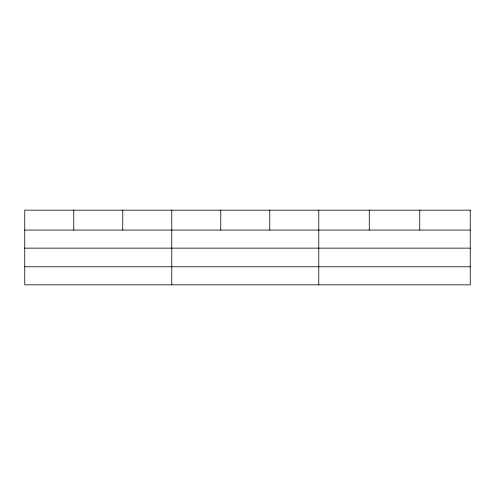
<?xml version="1.0" encoding="UTF-8"?>
<svg xmlns="http://www.w3.org/2000/svg" width="495" height="495" viewBox="0 0 495 495"><rect width="100%" height="100%" fill="white"/><g stroke="black" fill="none" stroke-linecap="round" stroke-linejoin="round"><path stroke-width="0.74" d="M24.75 230.07L470.25 230.07M24.75 248.144L470.25 248.144M24.75 266.762L470.25 266.762M419.76 210.165L419.76 230.07M369.27 210.165L369.27 230.07M318.78 210.165L318.78 284.835M269.775 210.165L269.775 230.07M220.77 210.165L220.77 230.07M171.765 210.165L171.765 284.835M122.76 210.165L122.76 230.07M73.755 210.165L73.755 230.07M470.25 210.165L24.75 210.165L24.75 284.835L470.25 284.835L470.25 210.165"/></g></svg>
